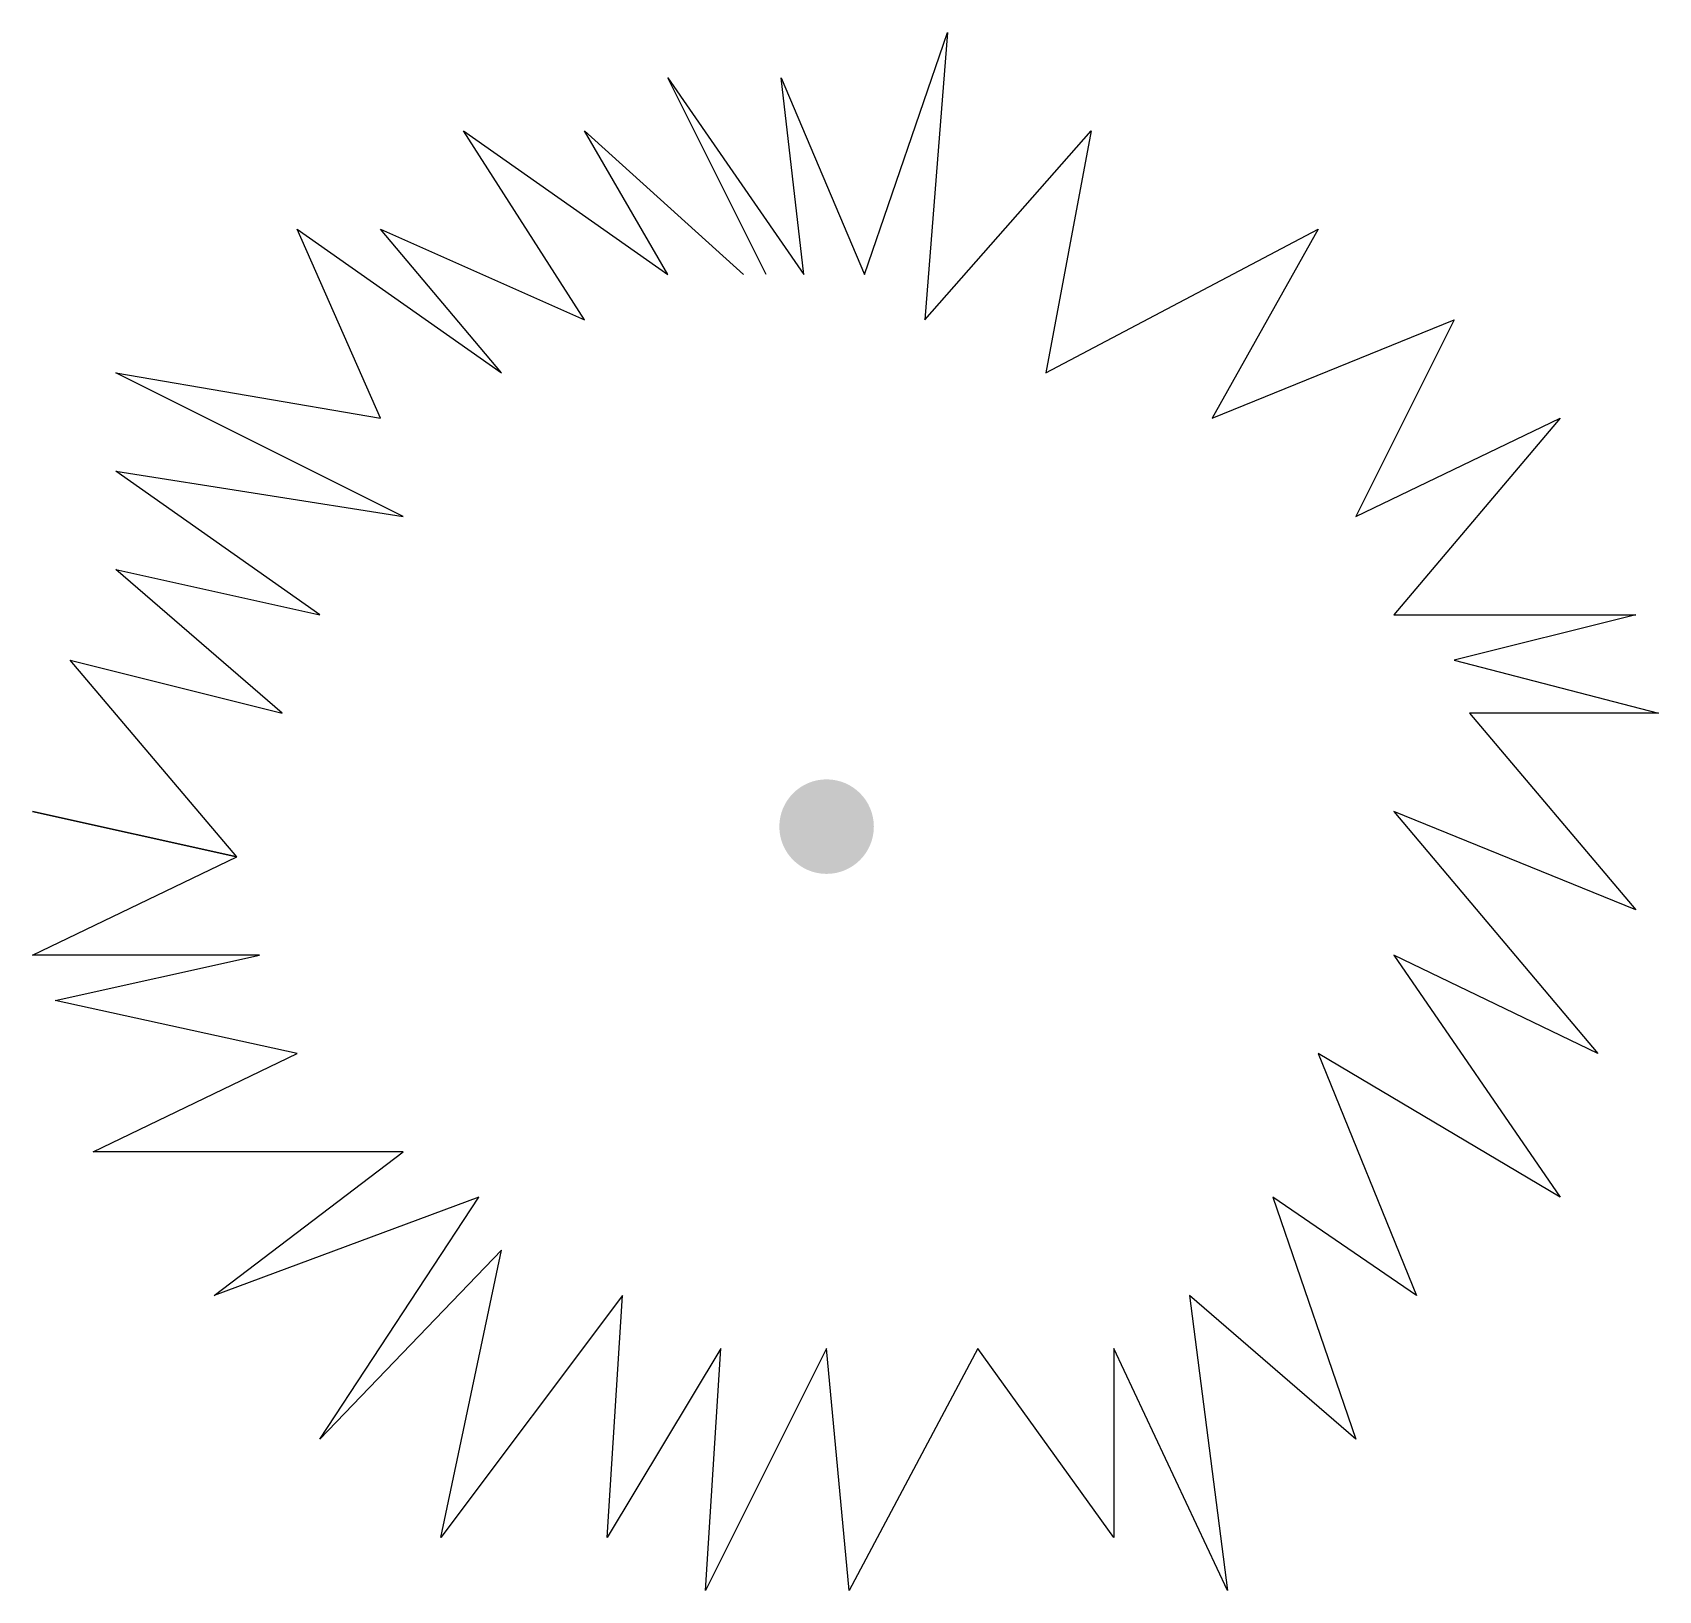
# Model space of a CAD drawing. Header units: feet. Extents: x -0.126 to 0.132, y -0.121 to 0.126.
import ezdxf

# ---------------------------------------------------------------- set-up
doc = ezdxf.new("R2010")
doc.units = ezdxf.units.FT
doc.header["$MEASUREMENT"] = 0

msp = doc.modelspace()

# ---------------------------------------------------------------- hatches: boundary and pattern name
h = msp.add_hatch(color=256)
edge = h.paths.add_edge_path()
edge.add_arc((0, 0), 0.0075, 0, 360)

# ---------------------------------------------------------------- linework, layer by layer
for p, q in [((0.006, 0.0876), (0.0192, 0.126)), ((0.0192, 0.126), (0.0156, 0.0804)), ((-0.0096, 0.0876), (-0.0252, 0.1188)), ((-0.0252, 0.1188), (-0.0036, 0.0876)), ((-0.0036, 0.0876), (-0.0072, 0.1188)), ((-0.0072, 0.1188), (0.006, 0.0876)), ((-0.0384, 0.0804), (-0.0576, 0.1104)), ((-0.0576, 0.1104), (-0.0252, 0.0876)), ((-0.0252, 0.0876), (-0.0384, 0.1104)), ((-0.0384, 0.1104), (-0.0132, 0.0876)), ((0.0156, 0.0804), (0.042, 0.1104)), ((0.042, 0.1104), (0.0348, 0.072)), ((-0.0708, 0.0648), (-0.084, 0.0948)), ((-0.084, 0.0948), (-0.0516, 0.072)), ((-0.0516, 0.072), (-0.0708, 0.0948)), ((-0.0708, 0.0948), (-0.0384, 0.0804)), ((0.0348, 0.072), (0.078, 0.0948)), ((0.078, 0.0948), (0.0612, 0.0648)), ((0.0612, 0.0648), (0.0996, 0.0804)), ((0.0996, 0.0804), (0.084, 0.0492)), ((-0.0672, 0.0492), (-0.1128, 0.072)), ((-0.1128, 0.072), (-0.0708, 0.0648)), ((0.084, 0.0492), (0.1164, 0.0648)), ((0.1164, 0.0648), (0.09, 0.0336)), ((-0.0804, 0.0336), (-0.1128, 0.0564)), ((-0.1128, 0.0564), (-0.0672, 0.0492)), ((-0.0864, 0.018), (-0.1128, 0.0408)), ((-0.1128, 0.0408), (-0.0804, 0.0336)), ((0.09, 0.0336), (0.1284, 0.0336)), ((0.1284, 0.0336), (0.0996, 0.0264)), ((-0.0936, -0.0048), (-0.12, 0.0264)), ((-0.12, 0.0264), (-0.0864, 0.018)), ((0.0996, 0.0264), (0.132, 0.018)), ((0.132, 0.018), (0.102, 0.018)), ((0.102, 0.018), (0.1284, -0.0132)), ((-0.0936, -0.0048), (-0.126, 0.0024)), ((-0.126, 0.0024), (-0.0936, -0.0048)), ((0.1284, -0.0132), (0.09, 0.0024)), ((0.09, 0.0024), (0.1224, -0.036)), ((-0.126, -0.0204), (-0.0936, -0.0048)), ((-0.09, -0.0204), (-0.126, -0.0204)), ((-0.1224, -0.0276), (-0.09, -0.0204)), ((0.1224, -0.036), (0.09, -0.0204)), ((0.09, -0.0204), (0.1164, -0.0588)), ((-0.084, -0.036), (-0.1224, -0.0276)), ((-0.1164, -0.0516), (-0.084, -0.036)), ((0.1164, -0.0588), (0.078, -0.036)), ((0.078, -0.036), (0.0936, -0.0744)), ((-0.0672, -0.0516), (-0.1164, -0.0516)), ((-0.0972, -0.0744), (-0.0672, -0.0516)), ((-0.0552, -0.0588), (-0.0972, -0.0744)), ((-0.0804, -0.0972), (-0.0552, -0.0588)), ((0.0936, -0.0744), (0.0708, -0.0588)), ((0.0708, -0.0588), (0.084, -0.0972)), ((-0.0516, -0.0672), (-0.0804, -0.0972)), ((-0.0612, -0.1128), (-0.0516, -0.0672)), ((-0.0324, -0.0744), (-0.0612, -0.1128)), ((-0.0348, -0.1128), (-0.0324, -0.0744)), ((0.084, -0.0972), (0.0576, -0.0744)), ((0.0576, -0.0744), (0.0636, -0.1212)), ((-0.0168, -0.0828), (-0.0348, -0.1128)), ((0, -0.0828), (-0.0192, -0.1212)), ((-0.0192, -0.1212), (-0.0168, -0.0828)), ((0.0036, -0.1212), (0, -0.0828)), ((0.024, -0.0828), (0.0036, -0.1212)), ((0.0456, -0.1128), (0.024, -0.0828)), ((0.0636, -0.1212), (0.0456, -0.0828)), ((0.0456, -0.0828), (0.0456, -0.1128))]:
    msp.add_line(p, q)

doc.saveas('drawing.dxf')
